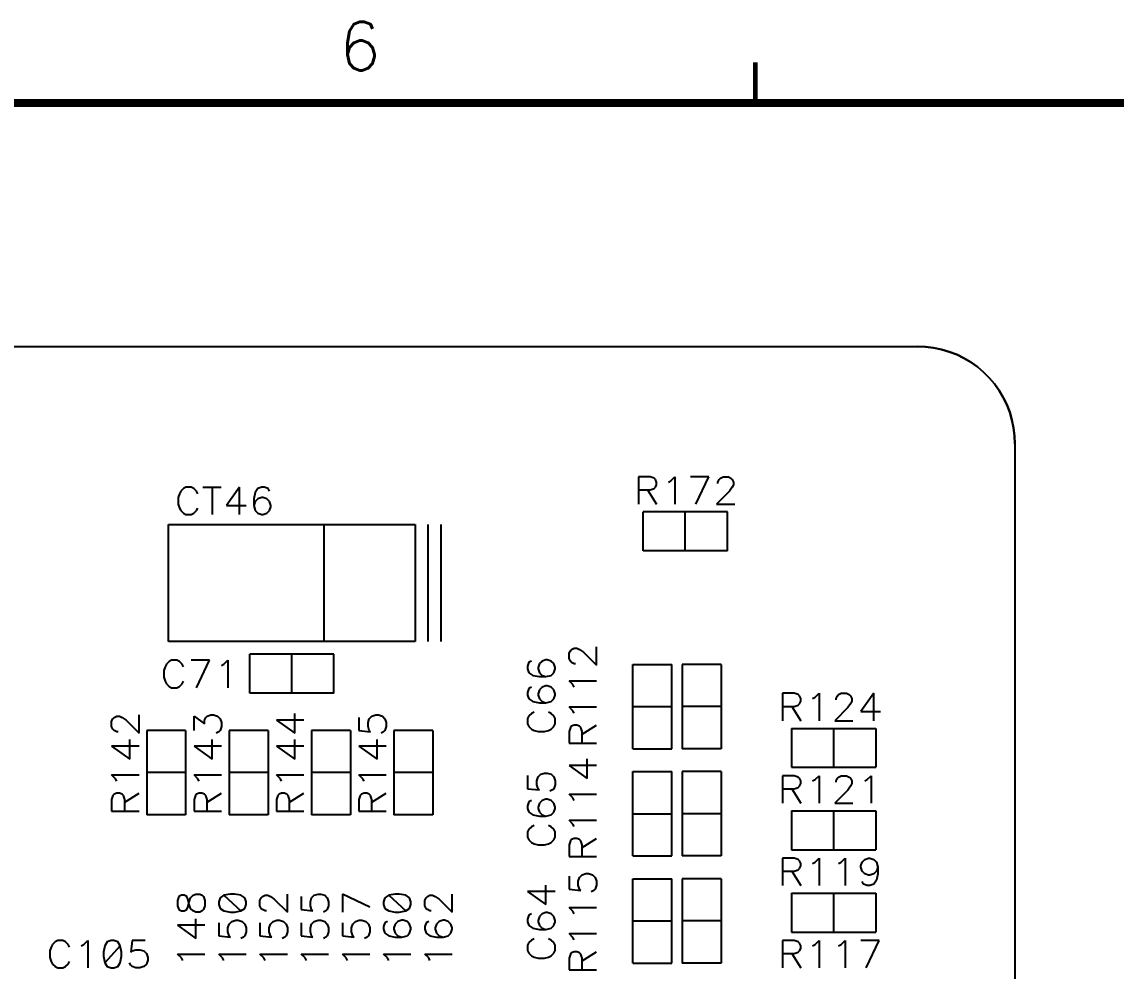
# Model space of a CAD drawing. Extents: x 295 to 953, y 10 to 290.
# Drawn here: x 739.3 to 806.7, y 231.5 to 290 of the extents above; entities that cross this region are included whole.
import ezdxf
from ezdxf.enums import TextEntityAlignment as Align

# ---------------------------------------------------------------- set-up
doc = ezdxf.new("R2010")
doc.units = 0
doc.header["$LTSCALE"] = 5
doc.header["$MEASUREMENT"] = 0
doc.layers.get('0').update_dxf_attribs({"linetype": 'CONTINUOUS', "lineweight": 25})
for name, color, linetype in [('130409_DV-DPH-A6_BSK', 2, 'CONTINUOUS'), ('문자', 4, 'CONTINUOUS'), ('테두리', 3, 'CONTINUOUS')]:
    doc.layers.add(name, color=color, linetype=linetype)
doc.styles.get("Standard").update_dxf_attribs({"font": 'simplex.shx'})

# ---------------------------------------------------------------- blocks, each defined once
blk = doc.blocks.new('C')
at = {"layer": '테두리'}
for points, const_width in [([(307.5, 287.5), (307.5, 285)], 0.3), ([(15, 285), (15, 15), (405, 15), (405, 285), (15, 285)], 0.5)]:
    blk.add_lwpolyline(points, dxfattribs=dict(at, const_width=const_width))
at = {"layer": '문자'}
blk.add_text('6', height=3, dxfattribs=at).set_placement((283.125, 288.5), align=Align.MIDDLE)

msp = doc.modelspace()

# ---------------------------------------------------------------- linework, layer by layer
at = {"layer": '130409_DV-DPH-A6_BSK', "color": 7}
for p, q in [((586.482, 270), (794.478, 270)), ((586.482, 270), (794.478, 270)), ((794.478, 270), (794.975, 269.979)), ((794.975, 269.979), (794.478, 270)), ((794.975, 269.979), (795.468, 269.913)), ((795.468, 269.913), (794.975, 269.979)), ((795.468, 269.913), (795.951, 269.812)), ((795.951, 269.812), (795.468, 269.913)), ((795.951, 269.812), (796.428, 269.674)), ((796.428, 269.674), (795.951, 269.812)), ((796.428, 269.674), (796.891, 269.492)), ((796.891, 269.492), (796.428, 269.674)), ((796.891, 269.492), (797.338, 269.273)), ((797.338, 269.273), (796.891, 269.492)), ((797.338, 269.273), (797.759, 269.019)), ((797.759, 269.019), (797.338, 269.273)), ((797.759, 269.019), (798.166, 268.735)), ((798.166, 268.735), (797.759, 269.019)), ((798.166, 268.735), (798.542, 268.41)), ((798.542, 268.41), (798.166, 268.735)), ((798.542, 268.41), (798.892, 268.059)), ((798.892, 268.059), (798.542, 268.41)), ((798.892, 268.059), (799.212, 267.683)), ((799.212, 267.683), (798.892, 268.059)), ((799.212, 267.683), (799.502, 267.277)), ((799.502, 267.277), (799.212, 267.683)), ((799.502, 267.277), (799.756, 266.855)), ((799.756, 266.855), (799.502, 267.277)), ((799.756, 266.855), (799.974, 266.408)), ((799.974, 266.408), (799.756, 266.855)), ((799.974, 266.408), (800.157, 265.946)), ((800.157, 265.946), (799.974, 266.408)), ((800.157, 265.946), (800.294, 265.468)), ((800.294, 265.468), (800.157, 265.946)), ((800.294, 265.468), (800.396, 264.986)), ((800.396, 264.986), (800.294, 265.468)), ((800.396, 264.986), (800.457, 264.493)), ((800.457, 264.493), (800.396, 264.986)), ((800.457, 264.493), (800.477, 263.995)), ((800.477, 263.995), (800.457, 264.493)), ((800.477, 263.995), (800.477, 75.999)), ((800.477, 263.995), (800.477, 75.999)), ((777.988, 261.953), (777.267, 261.953)), ((777.267, 261.953), (777.267, 260.266)), ((778.232, 261.872), (777.988, 261.953)), ((778.313, 261.795), (778.232, 261.872)), ((778.389, 261.633), (778.313, 261.795)), ((779.273, 261.714), (779.517, 261.953)), ((779.517, 261.953), (779.517, 260.266)), ((781.605, 261.953), (780.482, 261.953)), ((780.802, 260.266), (781.605, 261.953)), ((782.169, 261.633), (782.25, 261.795)), ((782.25, 261.795), (782.331, 261.872)), ((782.331, 261.872), (782.489, 261.953)), ((782.489, 261.953), (782.814, 261.953)), ((782.814, 261.953), (782.971, 261.872)), ((782.971, 261.872), (783.053, 261.795)), ((783.053, 261.795), (783.134, 261.633)), ((749.057, 261.079), (748.976, 260.917)), ((749.22, 261.242), (749.057, 261.079)), ((749.377, 261.323), (749.22, 261.242)), ((749.703, 261.323), (749.377, 261.323)), ((749.86, 261.242), (749.703, 261.323)), ((750.023, 261.079), (749.86, 261.242)), ((750.104, 260.917), (750.023, 261.079)), ((750.424, 261.323), (751.552, 261.323)), ((750.988, 261.323), (750.988, 259.631)), ((752.674, 261.323), (751.872, 260.195)), ((752.674, 259.631), (752.674, 261.323)), ((753.802, 261.242), (753.64, 260.998)), ((754.046, 261.323), (753.802, 261.242)), ((754.203, 261.323), (754.046, 261.323)), ((754.447, 261.242), (754.203, 261.323)), ((754.529, 261.079), (754.447, 261.242)), ((777.267, 261.15), (777.988, 261.15)), ((777.83, 261.15), (778.389, 260.266)), ((777.988, 261.15), (778.232, 261.232)), ((778.232, 261.232), (778.313, 261.313)), ((778.313, 261.313), (778.389, 261.47)), ((778.389, 261.47), (778.389, 261.633)), ((779.116, 261.633), (779.273, 261.714)), ((782.89, 261.069), (782.088, 260.266)), ((782.169, 261.552), (782.169, 261.633)), ((783.053, 261.313), (782.89, 261.069)), ((783.134, 261.47), (783.053, 261.313)), ((783.134, 261.633), (783.134, 261.47)), ((748.976, 260.917), (748.895, 260.678)), ((748.895, 260.678), (748.895, 260.276)), ((753.64, 260.998), (753.563, 260.597)), ((753.563, 260.597), (753.563, 260.195)), ((753.64, 260.434), (753.563, 260.195)), ((753.802, 260.597), (753.64, 260.434)), ((754.046, 260.678), (753.802, 260.597)), ((754.122, 260.678), (754.046, 260.678)), ((754.366, 260.597), (754.122, 260.678)), ((754.529, 260.434), (754.366, 260.597)), ((754.605, 260.195), (754.529, 260.434)), ((748.895, 260.276), (748.976, 260.033)), ((748.976, 260.033), (749.057, 259.875)), ((749.057, 259.875), (749.22, 259.713)), ((749.22, 259.713), (749.377, 259.631)), ((749.703, 259.631), (749.86, 259.713)), ((749.86, 259.713), (750.023, 259.875)), ((750.023, 259.875), (750.104, 260.033)), ((751.872, 260.195), (753.081, 260.195)), ((753.563, 260.195), (753.64, 259.875)), ((753.64, 259.875), (753.802, 259.713)), ((753.802, 259.713), (754.046, 259.631)), ((754.122, 259.631), (754.366, 259.713)), ((754.366, 259.713), (754.529, 259.875)), ((754.529, 259.875), (754.605, 260.114)), ((754.605, 260.114), (754.605, 260.195)), ((782.758, 259.794), (777.561, 259.794)), ((777.561, 257.391), (777.561, 259.794)), ((780.157, 257.391), (780.157, 259.794)), ((782.088, 260.266), (783.215, 260.266)), ((782.758, 257.391), (782.758, 259.794)), ((749.377, 259.631), (749.703, 259.631)), ((754.046, 259.631), (754.122, 259.631)), ((748.3, 251.818), (748.3, 259.017)), ((748.3, 259.017), (763.505, 259.017)), ((757.902, 251.818), (757.902, 259.017)), ((763.505, 259.017), (763.505, 251.818)), ((764.302, 251.818), (764.302, 259.017)), ((765.105, 251.818), (765.105, 259.017)), ((782.758, 257.391), (777.561, 257.391)), ((763.505, 251.818), (748.3, 251.818)), ((758.501, 251.031), (753.304, 251.031)), ((753.304, 248.628), (753.304, 251.031)), ((755.9, 248.628), (755.9, 251.031)), ((758.501, 248.628), (758.501, 251.031)), ((772.989, 251.087), (773.071, 251.244)), ((772.989, 250.762), (772.989, 251.087)), ((773.071, 251.244), (773.147, 251.326)), ((773.147, 251.326), (773.309, 251.407)), ((773.309, 251.407), (773.472, 251.407)), ((773.472, 251.407), (773.629, 251.326)), ((773.629, 251.326), (773.873, 251.163)), ((773.873, 251.163), (774.676, 250.36)), ((774.676, 250.36), (774.676, 251.488)), ((748.168, 250.416), (748.087, 250.259)), ((748.331, 250.579), (748.168, 250.416)), ((748.493, 250.66), (748.331, 250.579)), ((748.814, 250.66), (748.493, 250.66)), ((748.976, 250.579), (748.814, 250.66)), ((749.139, 250.416), (748.976, 250.579)), ((749.22, 250.259), (749.139, 250.416)), ((750.835, 250.66), (749.703, 250.66)), ((750.028, 248.963), (750.835, 250.66)), ((751.562, 250.34), (751.719, 250.416)), ((751.719, 250.416), (751.963, 250.66)), ((751.963, 250.66), (751.963, 248.963)), ((770.52, 250.533), (770.439, 250.289)), ((770.439, 250.289), (770.439, 250.127)), ((770.683, 250.609), (770.52, 250.533)), ((771.166, 250.452), (771.084, 250.208)), ((771.328, 250.609), (771.166, 250.452)), ((771.567, 250.691), (771.328, 250.609)), ((771.648, 250.691), (771.567, 250.691)), ((771.892, 250.609), (771.648, 250.691)), ((772.055, 250.452), (771.892, 250.609)), ((772.136, 250.208), (772.055, 250.452)), ((773.071, 250.604), (772.989, 250.762)), ((773.147, 250.523), (773.071, 250.604)), ((773.309, 250.442), (773.147, 250.523)), ((773.391, 250.442), (773.309, 250.442)), ((776.926, 245.199), (776.926, 250.396)), ((776.926, 250.396), (779.329, 250.396)), ((779.329, 245.199), (779.329, 250.396)), ((779.974, 250.396), (779.974, 245.199)), ((782.377, 250.396), (779.974, 250.396)), ((782.377, 250.396), (782.377, 245.199)), ((748.087, 250.259), (748.011, 250.015)), ((748.011, 250.015), (748.011, 249.614)), ((748.011, 249.614), (748.087, 249.37)), ((770.439, 250.127), (770.52, 249.883)), ((770.52, 249.883), (770.759, 249.725)), ((770.759, 249.725), (771.166, 249.644)), ((771.084, 250.208), (771.084, 250.127)), ((771.084, 250.127), (771.166, 249.883)), ((771.166, 249.883), (771.328, 249.725)), ((771.166, 249.644), (771.567, 249.644)), ((771.328, 249.725), (771.567, 249.644)), ((771.567, 249.644), (771.892, 249.725)), ((771.892, 249.725), (772.055, 249.883)), ((772.055, 249.883), (772.136, 250.127)), ((772.136, 250.127), (772.136, 250.208)), ((748.087, 249.37), (748.168, 249.207)), ((748.168, 249.207), (748.331, 249.045)), ((748.331, 249.045), (748.493, 248.963)), ((748.493, 248.963), (748.814, 248.963)), ((748.814, 248.963), (748.976, 249.045)), ((748.976, 249.045), (749.139, 249.207)), ((749.139, 249.207), (749.22, 249.37)), ((770.52, 248.918), (770.439, 248.674)), ((770.683, 248.999), (770.52, 248.918)), ((771.328, 248.999), (771.166, 248.836)), ((771.567, 249.08), (771.328, 248.999)), ((771.648, 249.08), (771.567, 249.08)), ((771.892, 248.999), (771.648, 249.08)), ((772.055, 248.836), (771.892, 248.999)), ((773.228, 249.156), (772.989, 249.395)), ((772.989, 249.395), (774.676, 249.395)), ((773.309, 248.994), (773.228, 249.156)), ((758.501, 248.628), (753.304, 248.628)), ((770.439, 248.674), (770.439, 248.511)), ((770.439, 248.511), (770.52, 248.272)), ((770.52, 248.272), (770.759, 248.11)), ((771.166, 248.836), (771.084, 248.592)), ((771.084, 248.592), (771.084, 248.511)), ((771.084, 248.511), (771.166, 248.272)), ((771.166, 248.272), (771.328, 248.11)), ((771.892, 248.11), (772.055, 248.272)), ((772.136, 248.592), (772.055, 248.836)), ((772.055, 248.272), (772.136, 248.511)), ((772.136, 248.511), (772.136, 248.592)), ((786.878, 248.618), (786.157, 248.618)), ((786.157, 248.618), (786.157, 246.931)), ((787.122, 248.537), (786.878, 248.618)), ((787.203, 248.46), (787.122, 248.537)), ((787.279, 248.298), (787.203, 248.46)), ((787.279, 248.135), (787.279, 248.298)), ((788.006, 248.298), (788.163, 248.379)), ((788.163, 248.379), (788.407, 248.618)), ((788.407, 248.618), (788.407, 246.931)), ((789.454, 248.298), (789.53, 248.46)), ((789.454, 248.217), (789.454, 248.298)), ((789.53, 248.46), (789.611, 248.537)), ((789.611, 248.537), (789.774, 248.618)), ((789.774, 248.618), (790.094, 248.618)), ((790.094, 248.618), (790.256, 248.537)), ((790.256, 248.537), (790.337, 248.46)), ((790.337, 248.46), (790.414, 248.298)), ((790.414, 248.298), (790.414, 248.135)), ((791.78, 248.618), (790.978, 247.495)), ((791.78, 246.931), (791.78, 248.618)), ((770.759, 248.11), (771.166, 248.029)), ((771.166, 248.029), (771.567, 248.029)), ((771.328, 248.11), (771.567, 248.029)), ((771.567, 248.029), (771.892, 248.11)), ((773.228, 247.546), (772.989, 247.79)), ((772.989, 247.79), (774.676, 247.79)), ((776.926, 247.8), (779.329, 247.8)), ((782.377, 247.8), (779.974, 247.8)), ((786.157, 247.815), (786.878, 247.815)), ((786.72, 247.815), (787.279, 246.931)), ((786.878, 247.815), (787.122, 247.897)), ((787.122, 247.897), (787.203, 247.978)), ((787.203, 247.978), (787.279, 248.135)), ((790.175, 247.734), (789.372, 246.931)), ((790.337, 247.978), (790.175, 247.734)), ((790.414, 248.135), (790.337, 247.978)), ((744.795, 246.896), (744.877, 247.053)), ((744.795, 246.571), (744.795, 246.896)), ((744.877, 247.053), (744.953, 247.135)), ((744.953, 247.135), (745.115, 247.216)), ((745.115, 247.216), (745.278, 247.216)), ((745.278, 247.216), (745.435, 247.135)), ((745.435, 247.135), (745.679, 246.972)), ((745.679, 246.972), (746.482, 246.169)), ((746.482, 246.169), (746.482, 247.297)), ((749.875, 246.332), (749.875, 247.216)), ((749.875, 247.216), (750.515, 246.733)), ((750.515, 246.972), (750.597, 247.135)), ((750.515, 246.733), (750.515, 246.972)), ((750.597, 247.135), (750.678, 247.216)), ((750.678, 247.216), (750.917, 247.297)), ((750.917, 247.297), (751.079, 247.297)), ((751.079, 247.297), (751.323, 247.216)), ((751.323, 247.216), (751.481, 247.053)), ((751.481, 247.053), (751.562, 246.814)), ((756.642, 246.972), (754.955, 246.972)), ((754.955, 246.972), (756.078, 246.169)), ((756.078, 246.169), (756.078, 247.373)), ((760.035, 247.135), (760.035, 246.332)), ((760.599, 246.814), (760.675, 247.053)), ((760.675, 247.053), (760.838, 247.216)), ((760.838, 247.216), (761.077, 247.297)), ((761.077, 247.297), (761.239, 247.297)), ((761.239, 247.297), (761.483, 247.216)), ((761.483, 247.216), (761.641, 247.053)), ((761.641, 247.053), (761.722, 246.814)), ((770.52, 247.221), (770.439, 247.058)), ((770.439, 247.058), (770.439, 246.738)), ((770.683, 247.383), (770.52, 247.221)), ((770.84, 247.465), (770.683, 247.383)), ((771.892, 247.383), (771.729, 247.465)), ((772.055, 247.221), (771.892, 247.383)), ((772.136, 247.058), (772.055, 247.221)), ((772.136, 246.738), (772.136, 247.058)), ((773.309, 247.389), (773.228, 247.546)), ((789.372, 246.931), (790.495, 246.931)), ((790.978, 247.495), (792.181, 247.495)), ((744.877, 246.413), (744.795, 246.571)), ((744.953, 246.332), (744.877, 246.413)), ((745.115, 246.251), (744.953, 246.332)), ((745.197, 246.251), (745.115, 246.251)), ((746.954, 246.332), (746.954, 241.135)), ((749.357, 246.332), (746.954, 246.332)), ((749.357, 246.332), (749.357, 241.135)), ((751.399, 246.251), (751.242, 246.169)), ((751.481, 246.332), (751.399, 246.251)), ((751.562, 246.571), (751.481, 246.332)), ((751.562, 246.814), (751.562, 246.571)), ((752.034, 246.332), (752.034, 241.135)), ((754.437, 246.332), (752.034, 246.332)), ((754.437, 246.332), (754.437, 241.135)), ((757.114, 246.332), (757.114, 241.135)), ((759.517, 246.332), (757.114, 246.332)), ((759.517, 246.332), (759.517, 241.135)), ((760.035, 246.332), (760.757, 246.251)), ((760.599, 246.571), (760.599, 246.814)), ((760.675, 246.332), (760.599, 246.571)), ((760.757, 246.251), (760.675, 246.332)), ((761.559, 246.251), (761.402, 246.169)), ((761.641, 246.332), (761.559, 246.251)), ((761.722, 246.571), (761.641, 246.332)), ((761.722, 246.814), (761.722, 246.571)), ((762.194, 246.332), (762.194, 241.135)), ((764.597, 246.332), (762.194, 246.332)), ((764.597, 246.332), (764.597, 241.135)), ((770.439, 246.738), (770.52, 246.576)), ((770.52, 246.576), (770.683, 246.413)), ((770.683, 246.413), (770.84, 246.332)), ((770.84, 246.332), (771.084, 246.256)), ((771.084, 246.256), (771.486, 246.256)), ((771.486, 246.256), (771.729, 246.332)), ((771.729, 246.332), (771.892, 246.413)), ((771.892, 246.413), (772.055, 246.576)), ((772.055, 246.576), (772.136, 246.738)), ((773.071, 246.505), (772.989, 246.261)), ((772.989, 246.261), (772.989, 245.539)), ((773.147, 246.586), (773.071, 246.505)), ((773.309, 246.662), (773.147, 246.586)), ((773.472, 246.662), (773.309, 246.662)), ((773.629, 246.586), (773.472, 246.662)), ((773.711, 246.505), (773.629, 246.586)), ((773.792, 246.261), (773.711, 246.505)), ((773.792, 246.103), (774.676, 246.662)), ((773.792, 245.539), (773.792, 246.261)), ((786.705, 246.459), (791.902, 246.459)), ((786.705, 246.459), (786.705, 244.056)), ((789.301, 246.459), (789.301, 244.056)), ((791.902, 246.459), (791.902, 244.056)), ((745.918, 244.564), (745.918, 245.768)), ((750.998, 244.564), (750.998, 245.768)), ((756.078, 244.564), (756.078, 245.768)), ((761.158, 244.564), (761.158, 245.768)), ((772.989, 245.539), (774.676, 245.539)), ((746.482, 245.367), (744.795, 245.367)), ((744.795, 245.367), (745.918, 244.564)), ((751.562, 245.367), (749.875, 245.367)), ((749.875, 245.367), (750.998, 244.564)), ((756.642, 245.367), (754.955, 245.367)), ((754.955, 245.367), (756.078, 244.564)), ((761.722, 245.367), (760.035, 245.367)), ((760.035, 245.367), (761.158, 244.564)), ((776.926, 245.199), (779.329, 245.199)), ((782.377, 245.199), (779.974, 245.199)), ((774.112, 243.375), (774.112, 244.579)), ((745.034, 243.355), (744.795, 243.599)), ((744.795, 243.599), (746.482, 243.599)), ((749.357, 243.736), (746.954, 243.736)), ((750.114, 243.355), (749.875, 243.599)), ((749.875, 243.599), (751.562, 243.599)), ((754.437, 243.736), (752.034, 243.736)), ((755.194, 243.355), (754.955, 243.599)), ((754.955, 243.599), (756.642, 243.599)), ((759.517, 243.736), (757.114, 243.736)), ((760.274, 243.355), (760.035, 243.599)), ((760.035, 243.599), (761.722, 243.599)), ((764.597, 243.736), (762.194, 243.736)), ((770.439, 243.548), (770.439, 242.74)), ((771.084, 243.467), (771.247, 243.624)), ((771.247, 243.624), (771.486, 243.706)), ((771.486, 243.706), (771.648, 243.706)), ((771.648, 243.706), (771.892, 243.624)), ((771.892, 243.624), (772.055, 243.467)), ((774.676, 244.178), (772.989, 244.178)), ((772.989, 244.178), (774.112, 243.375)), ((776.926, 238.595), (776.926, 243.792)), ((776.926, 243.792), (779.329, 243.792)), ((779.329, 238.595), (779.329, 243.792)), ((779.974, 243.792), (779.974, 238.595)), ((782.377, 243.792), (779.974, 243.792)), ((782.377, 243.792), (782.377, 238.595)), ((786.878, 243.538), (786.157, 243.538)), ((786.157, 243.538), (786.157, 241.851)), ((786.705, 244.056), (791.902, 244.056)), ((787.122, 243.457), (786.878, 243.538)), ((788.163, 243.299), (788.407, 243.538)), ((788.407, 243.538), (788.407, 241.851)), ((789.611, 243.457), (789.774, 243.538)), ((789.774, 243.538), (790.094, 243.538)), ((790.094, 243.538), (790.256, 243.457)), ((791.379, 243.299), (791.623, 243.538)), ((791.623, 243.538), (791.623, 241.851)), ((745.115, 243.198), (745.034, 243.355)), ((750.195, 243.198), (750.114, 243.355)), ((755.275, 243.198), (755.194, 243.355)), ((760.355, 243.198), (760.274, 243.355)), ((771.003, 243.223), (771.084, 243.467)), ((771.003, 242.979), (771.003, 243.223)), ((771.084, 242.74), (771.003, 242.979)), ((772.055, 243.467), (772.136, 243.223)), ((772.136, 242.979), (772.055, 242.74)), ((772.136, 243.223), (772.136, 242.979)), ((787.203, 243.38), (787.122, 243.457)), ((787.122, 242.817), (787.203, 242.898)), ((787.279, 243.218), (787.203, 243.38)), ((787.203, 242.898), (787.279, 243.055)), ((787.279, 243.055), (787.279, 243.218)), ((788.006, 243.218), (788.163, 243.299)), ((789.454, 243.218), (789.53, 243.38)), ((789.454, 243.137), (789.454, 243.218)), ((789.53, 243.38), (789.611, 243.457)), ((790.337, 242.898), (790.175, 242.654)), ((790.256, 243.457), (790.337, 243.38)), ((790.337, 243.38), (790.414, 243.218)), ((790.414, 243.055), (790.337, 242.898)), ((790.414, 243.218), (790.414, 243.055)), ((791.221, 243.218), (791.379, 243.299)), ((744.877, 242.314), (744.795, 242.07)), ((744.953, 242.395), (744.877, 242.314)), ((745.115, 242.471), (744.953, 242.395)), ((745.278, 242.471), (745.115, 242.471)), ((745.435, 242.395), (745.278, 242.471)), ((745.517, 242.314), (745.435, 242.395)), ((745.598, 242.07), (745.517, 242.314)), ((745.598, 241.912), (746.482, 242.471)), ((749.957, 242.314), (749.875, 242.07)), ((750.033, 242.395), (749.957, 242.314)), ((750.195, 242.471), (750.033, 242.395)), ((750.358, 242.471), (750.195, 242.471)), ((750.515, 242.395), (750.358, 242.471)), ((750.597, 242.314), (750.515, 242.395)), ((750.678, 242.07), (750.597, 242.314)), ((750.678, 241.912), (751.562, 242.471)), ((755.037, 242.314), (754.955, 242.07)), ((755.113, 242.395), (755.037, 242.314)), ((755.275, 242.471), (755.113, 242.395)), ((755.438, 242.471), (755.275, 242.471)), ((755.595, 242.395), (755.438, 242.471)), ((755.677, 242.314), (755.595, 242.395)), ((755.758, 242.07), (755.677, 242.314)), ((755.758, 241.912), (756.642, 242.471)), ((760.117, 242.314), (760.035, 242.07)), ((760.193, 242.395), (760.117, 242.314)), ((760.355, 242.471), (760.193, 242.395)), ((760.518, 242.471), (760.355, 242.471)), ((760.675, 242.395), (760.518, 242.471)), ((760.757, 242.314), (760.675, 242.395)), ((760.838, 242.07), (760.757, 242.314)), ((760.838, 241.912), (761.722, 242.471)), ((770.439, 242.74), (771.166, 242.659)), ((771.166, 242.659), (771.084, 242.74)), ((771.973, 242.659), (771.811, 242.578)), ((772.055, 242.74), (771.973, 242.659)), ((773.228, 242.171), (772.989, 242.41)), ((772.989, 242.41), (774.676, 242.41)), ((773.309, 242.009), (773.228, 242.171)), ((786.157, 242.735), (786.878, 242.735)), ((786.72, 242.735), (787.279, 241.851)), ((786.878, 242.735), (787.122, 242.817)), ((790.175, 242.654), (789.372, 241.851)), ((744.795, 242.07), (744.795, 241.348)), ((745.598, 241.348), (745.598, 242.07)), ((749.875, 242.07), (749.875, 241.348)), ((750.678, 241.348), (750.678, 242.07)), ((754.955, 242.07), (754.955, 241.348)), ((755.758, 241.348), (755.758, 242.07)), ((760.035, 242.07), (760.035, 241.348)), ((760.838, 241.348), (760.838, 242.07)), ((770.52, 241.933), (770.439, 241.689)), ((770.439, 241.689), (770.439, 241.526)), ((770.439, 241.526), (770.52, 241.287)), ((770.683, 242.014), (770.52, 241.933)), ((771.166, 241.851), (771.084, 241.607)), ((771.084, 241.607), (771.084, 241.526)), ((771.084, 241.526), (771.166, 241.287)), ((771.328, 242.014), (771.166, 241.851)), ((771.567, 242.095), (771.328, 242.014)), ((771.648, 242.095), (771.567, 242.095)), ((771.892, 242.014), (771.648, 242.095)), ((772.055, 241.851), (771.892, 242.014)), ((772.136, 241.607), (772.055, 241.851)), ((772.055, 241.287), (772.136, 241.526)), ((772.136, 241.526), (772.136, 241.607)), ((789.372, 241.851), (790.495, 241.851)), ((744.795, 241.348), (746.482, 241.348)), ((749.357, 241.135), (746.954, 241.135)), ((749.875, 241.348), (751.562, 241.348)), ((754.437, 241.135), (752.034, 241.135)), ((754.955, 241.348), (756.642, 241.348)), ((759.517, 241.135), (757.114, 241.135)), ((760.035, 241.348), (761.722, 241.348)), ((764.597, 241.135), (762.194, 241.135)), ((770.52, 241.287), (770.759, 241.125)), ((770.759, 241.125), (771.166, 241.044)), ((771.166, 241.287), (771.328, 241.125)), ((771.166, 241.044), (771.567, 241.044)), ((771.328, 241.125), (771.567, 241.044)), ((771.567, 241.044), (771.892, 241.125)), ((771.892, 241.125), (772.055, 241.287)), ((776.926, 241.196), (779.329, 241.196)), ((782.377, 241.196), (779.974, 241.196)), ((786.705, 241.379), (791.902, 241.379)), ((786.705, 241.379), (786.705, 238.976)), ((789.301, 241.379), (789.301, 238.976)), ((791.902, 241.379), (791.902, 238.976)), ((770.52, 240.236), (770.439, 240.073)), ((770.683, 240.398), (770.52, 240.236)), ((770.84, 240.48), (770.683, 240.398)), ((771.892, 240.398), (771.729, 240.48)), ((772.055, 240.236), (771.892, 240.398)), ((772.136, 240.073), (772.055, 240.236)), ((773.228, 240.561), (772.989, 240.805)), ((772.989, 240.805), (774.676, 240.805)), ((773.309, 240.404), (773.228, 240.561)), ((770.439, 240.073), (770.439, 239.753)), ((770.439, 239.753), (770.52, 239.591)), ((770.52, 239.591), (770.683, 239.428)), ((771.892, 239.428), (772.055, 239.591)), ((772.055, 239.591), (772.136, 239.753)), ((772.136, 239.753), (772.136, 240.073)), ((773.071, 239.52), (772.989, 239.276)), ((773.147, 239.601), (773.071, 239.52)), ((773.309, 239.677), (773.147, 239.601)), ((773.472, 239.677), (773.309, 239.677)), ((773.629, 239.601), (773.472, 239.677)), ((773.711, 239.52), (773.629, 239.601)), ((773.792, 239.276), (773.711, 239.52)), ((773.792, 239.118), (774.676, 239.677)), ((770.683, 239.428), (770.84, 239.347)), ((770.84, 239.347), (771.084, 239.271)), ((771.084, 239.271), (771.486, 239.271)), ((771.486, 239.271), (771.729, 239.347)), ((771.729, 239.347), (771.892, 239.428)), ((772.989, 239.276), (772.989, 238.554)), ((773.792, 238.554), (773.792, 239.276)), ((786.705, 238.976), (791.902, 238.976)), ((772.989, 238.554), (774.676, 238.554)), ((776.926, 238.595), (779.329, 238.595)), ((782.377, 238.595), (779.974, 238.595)), ((786.878, 238.458), (786.157, 238.458)), ((786.157, 238.458), (786.157, 236.771)), ((787.122, 238.377), (786.878, 238.458)), ((787.203, 238.3), (787.122, 238.377)), ((787.279, 238.138), (787.203, 238.3)), ((787.279, 237.975), (787.279, 238.138)), ((788.006, 238.138), (788.163, 238.219)), ((788.163, 238.219), (788.407, 238.458)), ((788.407, 238.458), (788.407, 236.771)), ((789.611, 238.138), (789.774, 238.219)), ((789.774, 238.219), (790.012, 238.458)), ((790.012, 238.458), (790.012, 236.771)), ((790.978, 237.975), (791.059, 238.219)), ((791.059, 238.219), (791.221, 238.377)), ((791.221, 238.377), (791.46, 238.458)), ((791.46, 238.458), (791.541, 238.458)), ((791.541, 238.458), (791.78, 238.377)), ((791.78, 238.377), (791.943, 238.219)), ((791.943, 238.219), (792.024, 237.894)), ((773.792, 237.437), (774.031, 237.518)), ((774.031, 237.518), (774.193, 237.518)), ((774.193, 237.518), (774.437, 237.437)), ((786.157, 237.655), (786.878, 237.655)), ((786.72, 237.655), (787.279, 236.771)), ((786.878, 237.655), (787.122, 237.737)), ((787.122, 237.737), (787.203, 237.818)), ((787.203, 237.818), (787.279, 237.975)), ((790.978, 237.894), (790.978, 237.975)), ((791.059, 237.655), (790.978, 237.894)), ((791.221, 237.493), (791.059, 237.655)), ((791.46, 237.416), (791.221, 237.493)), ((791.78, 237.493), (791.541, 237.416)), ((791.943, 237.655), (791.78, 237.493)), ((792.024, 237.894), (791.943, 237.655)), ((792.024, 237.493), (791.943, 237.091)), ((792.024, 237.894), (792.024, 237.493)), ((771.567, 235.593), (771.567, 236.802)), ((772.989, 237.356), (772.989, 236.553)), ((773.553, 237.035), (773.629, 237.274)), ((773.553, 236.792), (773.553, 237.035)), ((773.629, 236.553), (773.553, 236.792)), ((773.629, 237.274), (773.792, 237.437)), ((774.437, 237.437), (774.595, 237.274)), ((774.595, 237.274), (774.676, 237.035)), ((774.676, 236.792), (774.595, 236.553)), ((774.676, 237.035), (774.676, 236.792)), ((776.926, 231.991), (776.926, 237.188)), ((776.926, 237.188), (779.329, 237.188)), ((779.329, 231.991), (779.329, 237.188)), ((779.974, 237.188), (779.974, 231.991)), ((782.377, 237.188), (779.974, 237.188)), ((782.377, 237.188), (782.377, 231.991)), ((791.14, 236.853), (791.059, 237.01)), ((791.379, 236.771), (791.14, 236.853)), ((791.541, 236.771), (791.379, 236.771)), ((791.541, 237.416), (791.46, 237.416)), ((791.78, 236.853), (791.541, 236.771)), ((791.943, 237.091), (791.78, 236.853)), ((749.098, 236.167), (748.941, 236.086)), ((749.261, 236.167), (749.098, 236.167)), ((749.423, 236.086), (749.261, 236.167)), ((749.662, 236.004), (749.824, 236.167)), ((749.824, 236.167), (749.982, 236.248)), ((749.982, 236.248), (750.226, 236.248)), ((750.226, 236.248), (750.383, 236.167)), ((750.383, 236.167), (750.465, 236.086)), ((751.719, 236.167), (751.481, 236.004)), ((752.121, 236.248), (751.719, 236.167)), ((751.719, 236.167), (752.766, 235.202)), ((752.364, 236.248), (752.121, 236.248)), ((752.766, 236.167), (752.364, 236.248)), ((753.005, 236.004), (752.766, 236.167)), ((754.097, 236.086), (754.259, 236.167)), ((754.259, 236.167), (754.422, 236.167)), ((754.422, 236.167), (754.579, 236.086)), ((755.626, 235.12), (755.626, 236.248)), ((757.119, 236.004), (757.282, 236.167)), ((757.282, 236.167), (757.521, 236.248)), ((757.521, 236.248), (757.683, 236.248)), ((757.683, 236.248), (757.927, 236.167)), ((757.927, 236.167), (758.085, 236.004)), ((760.706, 235.44), (759.019, 236.248)), ((759.019, 236.248), (759.019, 235.12)), ((761.879, 236.167), (761.641, 236.004)), ((762.281, 236.248), (761.879, 236.167)), ((761.879, 236.167), (762.926, 235.202)), ((762.524, 236.248), (762.281, 236.248)), ((762.926, 236.167), (762.524, 236.248)), ((763.165, 236.004), (762.926, 236.167)), ((764.257, 236.086), (764.419, 236.167)), ((764.419, 236.167), (764.582, 236.167)), ((764.582, 236.167), (764.739, 236.086)), ((765.786, 235.12), (765.786, 236.248)), ((772.136, 236.4), (770.439, 236.4)), ((770.439, 236.4), (771.567, 235.593)), ((772.989, 236.553), (773.711, 236.472)), ((773.711, 236.472), (773.629, 236.553)), ((774.513, 236.472), (774.356, 236.39)), ((774.595, 236.553), (774.513, 236.472)), ((786.705, 236.299), (791.902, 236.299)), ((786.705, 236.299), (786.705, 233.896)), ((789.301, 236.299), (789.301, 233.896)), ((791.902, 236.299), (791.902, 233.896)), ((748.941, 236.086), (748.859, 235.847)), ((748.859, 235.847), (748.859, 235.522)), ((748.859, 235.522), (748.941, 235.283)), ((749.499, 235.923), (749.423, 236.086)), ((749.423, 235.283), (749.499, 235.44)), ((749.581, 235.603), (749.499, 235.923)), ((749.499, 235.44), (749.581, 235.765)), ((749.581, 235.765), (749.662, 236.004)), ((749.662, 235.364), (749.581, 235.603)), ((750.465, 236.086), (750.546, 235.847)), ((750.546, 235.522), (750.465, 235.283)), ((750.546, 235.847), (750.546, 235.522)), ((751.481, 236.004), (751.399, 235.765)), ((751.399, 235.765), (751.399, 235.603)), ((751.399, 235.603), (751.481, 235.364)), ((753.086, 235.765), (753.005, 236.004)), ((753.005, 235.364), (753.086, 235.603)), ((753.086, 235.603), (753.086, 235.765)), ((753.939, 235.847), (754.021, 236.004)), ((753.939, 235.522), (753.939, 235.847)), ((754.021, 235.364), (753.939, 235.522)), ((754.021, 236.004), (754.097, 236.086)), ((754.579, 236.086), (754.823, 235.923)), ((754.823, 235.923), (755.626, 235.12)), ((756.479, 236.086), (756.479, 235.283)), ((757.043, 235.765), (757.119, 236.004)), ((757.043, 235.522), (757.043, 235.765)), ((757.119, 235.283), (757.043, 235.522)), ((758.085, 236.004), (758.166, 235.765)), ((758.166, 235.522), (758.085, 235.283)), ((758.166, 235.765), (758.166, 235.522)), ((761.641, 236.004), (761.559, 235.765)), ((761.559, 235.765), (761.559, 235.603)), ((761.559, 235.603), (761.641, 235.364)), ((763.246, 235.765), (763.165, 236.004)), ((763.165, 235.364), (763.246, 235.603)), ((763.246, 235.603), (763.246, 235.765)), ((764.099, 235.847), (764.181, 236.004)), ((764.099, 235.522), (764.099, 235.847)), ((764.181, 235.364), (764.099, 235.522)), ((764.181, 236.004), (764.257, 236.086)), ((764.739, 236.086), (764.983, 235.923)), ((764.983, 235.923), (765.786, 235.12)), ((773.228, 235.186), (772.989, 235.425)), ((772.989, 235.425), (774.676, 235.425)), ((748.941, 235.283), (749.098, 235.202)), ((749.098, 235.202), (749.261, 235.202)), ((749.261, 235.202), (749.423, 235.283)), ((749.824, 235.202), (749.662, 235.364)), ((749.982, 235.12), (749.824, 235.202)), ((750.226, 235.12), (749.982, 235.12)), ((750.383, 235.202), (750.226, 235.12)), ((750.465, 235.283), (750.383, 235.202)), ((751.481, 235.364), (751.719, 235.202)), ((751.719, 235.202), (752.121, 235.12)), ((752.121, 235.12), (752.364, 235.12)), ((752.364, 235.12), (752.766, 235.202)), ((752.766, 235.202), (753.005, 235.364)), ((754.097, 235.283), (754.021, 235.364)), ((754.259, 235.202), (754.097, 235.283)), ((754.341, 235.202), (754.259, 235.202)), ((756.479, 235.283), (757.201, 235.202)), ((757.201, 235.202), (757.119, 235.283)), ((758.003, 235.202), (757.846, 235.12)), ((758.085, 235.283), (758.003, 235.202)), ((761.641, 235.364), (761.879, 235.202)), ((761.879, 235.202), (762.281, 235.12)), ((762.281, 235.12), (762.524, 235.12)), ((762.524, 235.12), (762.926, 235.202)), ((762.926, 235.202), (763.165, 235.364)), ((764.257, 235.283), (764.181, 235.364)), ((764.419, 235.202), (764.257, 235.283)), ((764.501, 235.202), (764.419, 235.202)), ((770.52, 234.948), (770.439, 234.704)), ((770.683, 235.029), (770.52, 234.948)), ((771.166, 234.866), (771.084, 234.622)), ((771.328, 235.029), (771.166, 234.866)), ((771.567, 235.11), (771.328, 235.029)), ((771.648, 235.11), (771.567, 235.11)), ((771.892, 235.029), (771.648, 235.11)), ((772.055, 234.866), (771.892, 235.029)), ((772.136, 234.622), (772.055, 234.866)), ((773.309, 235.024), (773.228, 235.186)), ((750.546, 234.318), (748.859, 234.318)), ((748.859, 234.318), (749.982, 233.515)), ((749.982, 233.515), (749.982, 234.719)), ((751.399, 234.48), (751.399, 233.673)), ((751.963, 234.155), (752.039, 234.399)), ((751.963, 233.916), (751.963, 234.155)), ((752.039, 234.399), (752.202, 234.556)), ((752.202, 234.556), (752.441, 234.638)), ((752.441, 234.638), (752.603, 234.638)), ((752.603, 234.638), (752.847, 234.556)), ((752.847, 234.556), (753.005, 234.399)), ((753.005, 234.399), (753.086, 234.155)), ((753.086, 234.155), (753.086, 233.916)), ((753.939, 234.48), (753.939, 233.673)), ((754.503, 234.155), (754.579, 234.399)), ((754.503, 233.916), (754.503, 234.155)), ((754.579, 234.399), (754.742, 234.556)), ((754.742, 234.556), (754.981, 234.638)), ((754.981, 234.638), (755.143, 234.638)), ((755.143, 234.638), (755.387, 234.556)), ((755.387, 234.556), (755.545, 234.399)), ((755.545, 234.399), (755.626, 234.155)), ((755.626, 234.155), (755.626, 233.916)), ((756.479, 234.48), (756.479, 233.673)), ((757.043, 234.155), (757.119, 234.399)), ((757.043, 233.916), (757.043, 234.155)), ((757.119, 234.399), (757.282, 234.556)), ((757.282, 234.556), (757.521, 234.638)), ((757.521, 234.638), (757.683, 234.638)), ((757.683, 234.638), (757.927, 234.556)), ((757.927, 234.556), (758.085, 234.399)), ((758.085, 234.399), (758.166, 234.155)), ((758.166, 234.155), (758.166, 233.916)), ((759.019, 234.48), (759.019, 233.673)), ((759.583, 234.155), (759.659, 234.399)), ((759.583, 233.916), (759.583, 234.155)), ((759.659, 234.399), (759.822, 234.556)), ((759.822, 234.556), (760.061, 234.638)), ((760.061, 234.638), (760.223, 234.638)), ((760.223, 234.638), (760.467, 234.556)), ((760.467, 234.556), (760.625, 234.399)), ((760.625, 234.399), (760.706, 234.155)), ((760.706, 234.155), (760.706, 233.916)), ((761.641, 234.48), (761.559, 234.236)), ((761.559, 234.236), (761.559, 234.079)), ((761.559, 234.079), (761.641, 233.835)), ((761.798, 234.556), (761.641, 234.48)), ((762.281, 234.399), (762.199, 234.155)), ((762.199, 234.155), (762.199, 234.079)), ((762.199, 234.079), (762.281, 233.835)), ((762.443, 234.556), (762.281, 234.399)), ((762.682, 234.638), (762.443, 234.556)), ((762.763, 234.638), (762.682, 234.638)), ((763.007, 234.556), (762.763, 234.638)), ((763.165, 234.399), (763.007, 234.556)), ((763.246, 234.155), (763.165, 234.399)), ((763.165, 233.835), (763.246, 234.079)), ((763.246, 234.079), (763.246, 234.155)), ((764.181, 234.48), (764.099, 234.236)), ((764.099, 234.236), (764.099, 234.079)), ((764.099, 234.079), (764.181, 233.835)), ((764.338, 234.556), (764.181, 234.48)), ((764.821, 234.399), (764.739, 234.155)), ((764.739, 234.155), (764.739, 234.079)), ((764.739, 234.079), (764.821, 233.835)), ((764.983, 234.556), (764.821, 234.399)), ((765.222, 234.638), (764.983, 234.556)), ((765.303, 234.638), (765.222, 234.638)), ((765.547, 234.556), (765.303, 234.638)), ((765.705, 234.399), (765.547, 234.556)), ((765.786, 234.155), (765.705, 234.399)), ((765.705, 233.835), (765.786, 234.079)), ((765.786, 234.079), (765.786, 234.155)), ((770.439, 234.704), (770.439, 234.541)), ((770.439, 234.541), (770.52, 234.302)), ((770.52, 234.302), (770.759, 234.14)), ((770.759, 234.14), (771.166, 234.059)), ((771.084, 234.622), (771.084, 234.541)), ((771.084, 234.541), (771.166, 234.302)), ((771.166, 234.302), (771.328, 234.14)), ((771.328, 234.14), (771.567, 234.059)), ((771.567, 234.059), (771.892, 234.14)), ((771.892, 234.14), (772.055, 234.302)), ((772.055, 234.302), (772.136, 234.541)), ((772.136, 234.541), (772.136, 234.622)), ((776.926, 234.592), (779.329, 234.592)), ((782.377, 234.592), (779.974, 234.592)), ((751.399, 233.673), (752.121, 233.596)), ((752.039, 233.673), (751.963, 233.916)), ((752.121, 233.596), (752.039, 233.673)), ((752.923, 233.596), (752.766, 233.515)), ((753.005, 233.673), (752.923, 233.596)), ((753.086, 233.916), (753.005, 233.673)), ((753.939, 233.673), (754.661, 233.596)), ((754.579, 233.673), (754.503, 233.916)), ((754.661, 233.596), (754.579, 233.673)), ((755.463, 233.596), (755.306, 233.515)), ((755.545, 233.673), (755.463, 233.596)), ((755.626, 233.916), (755.545, 233.673)), ((756.479, 233.673), (757.201, 233.596)), ((757.119, 233.673), (757.043, 233.916)), ((757.201, 233.596), (757.119, 233.673)), ((758.003, 233.596), (757.846, 233.515)), ((758.085, 233.673), (758.003, 233.596)), ((758.166, 233.916), (758.085, 233.673)), ((759.019, 233.673), (759.741, 233.596)), ((759.659, 233.673), (759.583, 233.916)), ((759.741, 233.596), (759.659, 233.673)), ((760.543, 233.596), (760.386, 233.515)), ((760.625, 233.673), (760.543, 233.596)), ((760.706, 233.916), (760.625, 233.673)), ((761.641, 233.835), (761.879, 233.673)), ((761.879, 233.673), (762.281, 233.596)), ((762.281, 233.835), (762.443, 233.673)), ((762.281, 233.596), (762.682, 233.596)), ((762.443, 233.673), (762.682, 233.596)), ((762.682, 233.596), (763.007, 233.673)), ((763.007, 233.673), (763.165, 233.835)), ((764.181, 233.835), (764.419, 233.673)), ((764.419, 233.673), (764.821, 233.596)), ((764.821, 233.835), (764.983, 233.673)), ((764.821, 233.596), (765.222, 233.596)), ((764.983, 233.673), (765.222, 233.596)), ((765.222, 233.596), (765.547, 233.673)), ((765.547, 233.673), (765.705, 233.835)), ((770.683, 233.413), (770.52, 233.251)), ((770.84, 233.495), (770.683, 233.413)), ((771.166, 234.059), (771.567, 234.059)), ((771.892, 233.413), (771.729, 233.495)), ((772.055, 233.251), (771.892, 233.413)), ((773.228, 233.576), (772.989, 233.82)), ((772.989, 233.82), (774.676, 233.82)), ((773.309, 233.419), (773.228, 233.576)), ((786.705, 233.896), (791.902, 233.896)), ((741.072, 232.977), (740.99, 232.738)), ((740.99, 232.738), (740.99, 232.336)), ((741.153, 233.139), (741.072, 232.977)), ((741.31, 233.297), (741.153, 233.139)), ((741.473, 233.378), (741.31, 233.297)), ((741.793, 233.378), (741.473, 233.378)), ((741.956, 233.297), (741.793, 233.378)), ((742.118, 233.139), (741.956, 233.297)), ((742.194, 232.977), (742.118, 233.139)), ((742.921, 233.058), (743.078, 233.139)), ((743.078, 233.139), (743.322, 233.378)), ((743.322, 233.378), (743.322, 231.691)), ((744.369, 233.058), (744.287, 232.657)), ((744.526, 233.297), (744.369, 233.058)), ((745.329, 233.058), (744.369, 232.011)), ((744.77, 233.378), (744.526, 233.297)), ((744.927, 233.378), (744.77, 233.378)), ((745.171, 233.297), (744.927, 233.378)), ((745.329, 233.058), (745.171, 233.297)), ((745.41, 232.657), (745.329, 233.058)), ((746.055, 233.378), (745.974, 232.657)), ((745.974, 232.657), (746.055, 232.738)), ((746.858, 233.378), (746.055, 233.378)), ((746.055, 232.738), (746.294, 232.814)), ((746.294, 232.814), (746.538, 232.814)), ((746.538, 232.814), (746.776, 232.738)), ((746.776, 232.738), (746.939, 232.575)), ((770.52, 233.251), (770.439, 233.088)), ((770.439, 233.088), (770.439, 232.768)), ((770.439, 232.768), (770.52, 232.606)), ((772.136, 233.088), (772.055, 233.251)), ((772.055, 232.606), (772.136, 232.768)), ((772.136, 232.768), (772.136, 233.088)), ((786.878, 233.378), (786.157, 233.378)), ((786.157, 233.378), (786.157, 231.691)), ((787.122, 233.297), (786.878, 233.378)), ((787.203, 233.22), (787.122, 233.297)), ((787.122, 232.657), (787.203, 232.738)), ((787.279, 233.058), (787.203, 233.22)), ((787.203, 232.738), (787.279, 232.895)), ((787.279, 232.895), (787.279, 233.058)), ((788.006, 233.058), (788.163, 233.139)), ((788.163, 233.139), (788.407, 233.378)), ((788.407, 233.378), (788.407, 231.691)), ((789.611, 233.058), (789.774, 233.139)), ((789.774, 233.139), (790.012, 233.378)), ((790.012, 233.378), (790.012, 231.691)), ((792.105, 233.378), (790.978, 233.378)), ((791.298, 231.691), (792.105, 233.378)), ((740.99, 232.336), (741.072, 232.093)), ((741.072, 232.093), (741.153, 231.93)), ((742.118, 231.93), (742.194, 232.093)), ((744.287, 232.657), (744.287, 232.413)), ((744.287, 232.413), (744.369, 232.011)), ((745.329, 232.011), (745.41, 232.413)), ((745.41, 232.413), (745.41, 232.657)), ((746.939, 232.575), (747.02, 232.336)), ((747.02, 232.174), (746.939, 231.93)), ((747.02, 232.336), (747.02, 232.174)), ((749.098, 232.306), (748.859, 232.55)), ((748.859, 232.55), (750.546, 232.55)), ((749.179, 232.149), (749.098, 232.306)), ((751.638, 232.306), (751.399, 232.55)), ((751.399, 232.55), (753.086, 232.55)), ((751.719, 232.149), (751.638, 232.306)), ((754.178, 232.306), (753.939, 232.55)), ((753.939, 232.55), (755.626, 232.55)), ((754.259, 232.149), (754.178, 232.306)), ((756.718, 232.306), (756.479, 232.55)), ((756.479, 232.55), (758.166, 232.55)), ((756.799, 232.149), (756.718, 232.306)), ((759.258, 232.306), (759.019, 232.55)), ((759.019, 232.55), (760.706, 232.55)), ((759.339, 232.149), (759.258, 232.306)), ((761.798, 232.306), (761.559, 232.55)), ((761.559, 232.55), (763.246, 232.55)), ((761.879, 232.149), (761.798, 232.306)), ((764.338, 232.306), (764.099, 232.55)), ((764.099, 232.55), (765.786, 232.55)), ((764.419, 232.149), (764.338, 232.306)), ((770.52, 232.606), (770.683, 232.443)), ((770.683, 232.443), (770.84, 232.362)), ((770.84, 232.362), (771.084, 232.286)), ((771.084, 232.286), (771.486, 232.286)), ((771.486, 232.286), (771.729, 232.362)), ((771.729, 232.362), (771.892, 232.443)), ((771.892, 232.443), (772.055, 232.606)), ((773.071, 232.535), (772.989, 232.291)), ((772.989, 232.291), (772.989, 231.569)), ((773.147, 232.616), (773.071, 232.535)), ((773.309, 232.692), (773.147, 232.616)), ((773.472, 232.692), (773.309, 232.692)), ((773.629, 232.616), (773.472, 232.692)), ((773.711, 232.535), (773.629, 232.616)), ((773.792, 232.291), (773.711, 232.535)), ((773.792, 232.133), (774.676, 232.692)), ((773.792, 231.569), (773.792, 232.291)), ((786.157, 232.575), (786.878, 232.575)), ((786.72, 232.575), (787.279, 231.691)), ((786.878, 232.575), (787.122, 232.657)), ((741.153, 231.93), (741.31, 231.773)), ((741.31, 231.773), (741.473, 231.691)), ((741.473, 231.691), (741.793, 231.691)), ((741.793, 231.691), (741.956, 231.773)), ((741.956, 231.773), (742.118, 231.93)), ((744.369, 232.011), (744.526, 231.773)), ((744.526, 231.773), (744.77, 231.691)), ((744.77, 231.691), (744.927, 231.691)), ((744.927, 231.691), (745.171, 231.773)), ((745.171, 231.773), (745.329, 232.011)), ((745.974, 231.854), (745.893, 232.011)), ((746.055, 231.773), (745.974, 231.854)), ((746.294, 231.691), (746.055, 231.773)), ((746.538, 231.691), (746.294, 231.691)), ((746.776, 231.773), (746.538, 231.691)), ((746.939, 231.93), (746.776, 231.773)), ((772.989, 231.569), (774.676, 231.569)), ((776.926, 231.991), (779.329, 231.991)), ((782.377, 231.991), (779.974, 231.991))]:
    msp.add_line(p, q, dxfattribs=at)

# ---------------------------------------------------------------- block references
msp.add_blockref('C', (476.978, 0))

doc.saveas('drawing.dxf')
